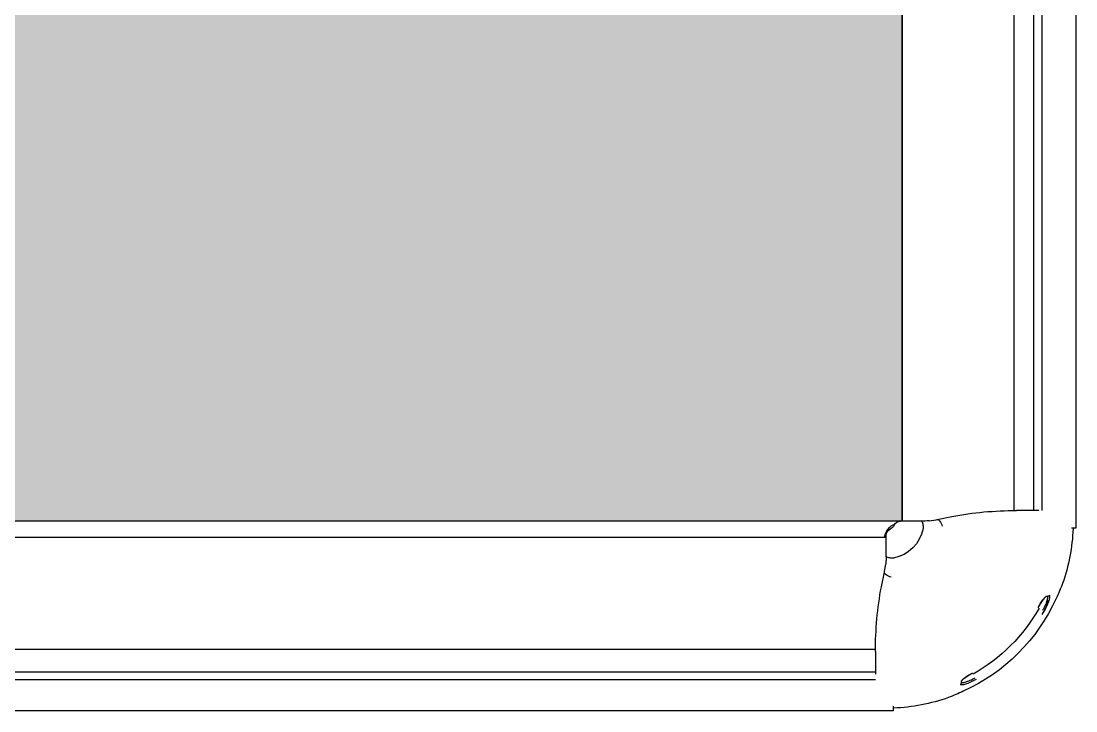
# Model space of a CAD drawing. Header units: millimetres. Extents: x 2698011 to 2856548, y 1019778 to 1210064.
# Drawn here: x 2796341.6 to 2796637.8, y 1123094.5 to 1123288.2 of the extents above; entities that cross this region are included whole.
import ezdxf

# ---------------------------------------------------------------- set-up
doc = ezdxf.new("R2010")
doc.units = ezdxf.units.MM
doc.layers.add('Bloques borde', color=9, linetype='Continuous')
doc.layers.add('Y_ CAJAS', color=9, linetype='Continuous')

# ---------------------------------------------------------------- blocks, each defined once
blk = doc.blocks.new('CO ALURA_ 1500-1600 SE ESQ')
h = blk.add_hatch(color=256)
h.dxf.hatch_style = 1
h.paths.add_polyline_path([(0.4948600011982764, 1.442679999999995), (0, 1.442679999999995), (0, 1.137460000599133), (0.4948600011982764, 1.137460000599133)])
blk.add_lwpolyline([(0.4948600011982764, 1.442679999999995), (0, 1.442679999999995), (0, 1.137460000599133), (0.4948600011982764, 1.137460000599133)], close=True)
at = {"layer": 'Bloques borde', "linetype": 'Continuous'}
for p, q in [((0.4923800005991268, 1.495959999999995), (0.0056505825328372, 1.495959999999995)), ((0.4923800005991268, 1.495959999999995), (0.0056505825328372, 1.495959999999995)), ((0.4923800005991268, 1.495959999999995), (0.0056505825328372, 1.495959999999995)), ((0.4923800005991268, 1.49466884421359), (0.4923800005991268, 1.495959999999995)), ((0.4923800005991268, 1.49466884421359), (0.4923800005991268, 1.495959999999995)), ((0.4923800005991268, 1.49466884421359), (0.4923800005991268, 1.495959999999995)), ((0.4923800005991268, 1.495178379922549), (0.4923800005991268, 1.495175603080298)), ((0.4923800005991268, 1.495178379922549), (0.4923800005991268, 1.495175603080298)), ((0.4923800005991268, 1.495178379922549), (0.4923800005991268, 1.495175603080298)), ((0.4873800005992452, 1.487218258612073), (0.0073800005991416, 1.487218258612073)), ((0.4873800005992452, 1.487218258612073), (0.0073800005991416, 1.487218258612073)), ((0.4873800005992452, 1.487218258612073), (0.0073800005991416, 1.487218258612073)), ((0.0073800005991416, 1.484960000599129), (0.4873800005992452, 1.484960000599129)), ((0.0073800005991416, 1.484960000599129), (0.4873800005992452, 1.484960000599129)), ((0.0073800005991416, 1.484960000599129), (0.4873800005992452, 1.484960000599129)), ((0.4873800005991316, 1.485276534630543), (0.4873800005991316, 1.485598632595921)), ((0.4873800005991316, 1.485276534630543), (0.4873800005991316, 1.485598632595921)), ((0.4873800005991316, 1.485276534630543), (0.4873800005991316, 1.485598632595921)), ((0.4873800134263038, 1.485243532422201), (0.4873800005992452, 1.485276534630543)), ((0.4873800134263038, 1.485243532422201), (0.4873800005992452, 1.485276534630543)), ((0.4873800134263038, 1.485243532422201), (0.4873800005992452, 1.485276534630543)), ((0.4873800005992452, 1.485227775405149), (0.4873800134262753, 1.485243532422201)), ((0.4873800005992452, 1.485227775405149), (0.4873800134262753, 1.485243532422201)), ((0.4873800005992452, 1.485227775405149), (0.4873800134262753, 1.485243532422201)), ((0.4873800005991882, 1.47925211058083), (0.4873800005991882, 1.485227775405149)), ((0.4873800005991882, 1.47925211058083), (0.4873800005991882, 1.485227775405149)), ((0.4873800005991882, 1.47925211058083), (0.4873800005991882, 1.485227775405149)), ((0.5147869389681148, 1.485652816785304), (0.5147933131908644, 1.485664039754084)), ((0.5147869389681148, 1.485652816785304), (0.5147933131908644, 1.485664039754084)), ((0.5147869389681148, 1.485652816785304), (0.5147933131908644, 1.485664039754084)), ((0.0073458422437227, 1.478660000599133), (0.4873949779772886, 1.478660000599133)), ((0.0073458422437227, 1.478660000599133), (0.4873949779772886, 1.478660000599133)), ((0.0073458422437227, 1.478660000599133), (0.4873949779772886, 1.478660000599133)), ((0.53335281738444, 1.467086938368964), (0.5333640403532343, 1.467093312591726)), ((0.53335281738444, 1.467086938368964), (0.5333640403532343, 1.467093312591726)), ((0.53335281738444, 1.467086938368964), (0.5333640403532343, 1.467093312591726)), ((0.4890391085453132, 1.461111852863439), (0.4898800005991292, 1.457031624537675)), ((0.4890391085453132, 1.461111852863439), (0.4898800005991292, 1.457031624537675)), ((0.4890391085453132, 1.461111852863439), (0.4898800005991292, 1.457031624537675)), ((0.4898800005991292, 1.457031624537675), (0.4899547633550301, 1.456689802679449)), ((0.4898800005991292, 1.457031624537675), (0.4899547633550301, 1.456689802679449)), ((0.4898800005991292, 1.457031624537675), (0.4899547633550301, 1.456689802679449)), ((0.4899547633550301, 1.456689802679449), (0.4902646867963372, 1.454732114664508)), ((0.4899547633550301, 1.456689802679449), (0.4902646867963372, 1.454732114664508)), ((0.4899547633550301, 1.456689802679449), (0.4902646867963372, 1.454732114664508)), ((0.4903799835713019, 1.452613625476573), (0.4902646867963372, 1.454732114664508)), ((0.4903799835713019, 1.452613625476573), (0.4902646867963372, 1.454732114664508)), ((0.4903799835713019, 1.452613625476573), (0.4902646867963372, 1.454732114664508)), ((0.4903800005991459, 1.452587527329029), (0.4903799991234338, 1.452595210284798)), ((0.4903800005991459, 1.452587527329029), (0.4903799991234338, 1.452595210284798)), ((0.4903800005991459, 1.452587527329029), (0.4903799991234338, 1.452595210284798)), ((0.4903800005991459, 1.452613781712273), (0.4903800005991459, 1.449935071489504)), ((0.4903800005991459, 1.452613781712273), (0.4903800005991459, 1.449935071489504)), ((0.4903800005991459, 1.452613781712273), (0.4903800005991459, 1.449935071489504)), ((0.4923799202339866, 1.453067889829739), (0.4922956196284077, 1.453059448236146)), ((0.4923799202339866, 1.453067889829739), (0.4922956196284077, 1.453059448236146)), ((0.4923799202339866, 1.453067889829739), (0.4922956196284077, 1.453059448236146)), ((0.4923800005991268, 1.45305983364892), (0.4922956208619384, 1.453059436460391)), ((0.4923800005991268, 1.45305983364892), (0.4922956208619384, 1.453059436460391)), ((0.4923800005991268, 1.45305983364892), (0.4922956208619384, 1.453059436460391)), ((0.4923800005991268, 1.45305983364892), (0.4923800005991268, 1.453067889798688)), ((0.4923800005991268, 1.45305983364892), (0.4923800005991268, 1.453067889798688)), ((0.4923800005991268, 1.45305983364892), (0.4923800005991268, 1.453067889798688)), ((0.4924712079670428, 1.453058213862872), (0.4924643870572539, 1.453058931802118)), ((0.4924712079670428, 1.453058213862872), (0.4924643870572539, 1.453058931802118)), ((0.4924712079670428, 1.453058213862872), (0.4924643870572539, 1.453058931802118)), ((0.4903800005991459, 1.449935071489504), (0.4903800005991459, 1.446711128874141)), ((0.4903800005991459, 1.449935071489504), (0.4903800005991459, 1.446711128874141)), ((0.4903800005991459, 1.449935071489504), (0.4903800005991459, 1.446711128874141)), ((0.0043489364827281, 1.447160000599124), (0.4903800005991459, 1.447160000599124)), ((0.0043489364827281, 1.447160000599124), (0.4903800005991459, 1.447160000599124)), ((0.0043489364827281, 1.447160000599124), (0.4903800005991459, 1.447160000599124)), ((0.497635072088656, 1.442679999999995), (0.4944111294732921, 1.442679999999995)), ((0.497635072088656, 1.442679999999995), (0.4944111294732921, 1.442679999999995)), ((0.497635072088656, 1.442679999999995), (0.4944111294732921, 1.442679999999995)), ((0.4948600011982764, 1.442679999999995), (0.4948600011982764, 1.254679999999992)), ((0.4948600011982764, 1.442679999999995), (0.4948600011982764, 1.254679999999992)), ((0.4948600011982764, 1.442679999999995), (0.4948600011982764, 1.254679999999992)), ((0.5003137823113946, 1.442679999999995), (0.497635072088656, 1.442679999999995)), ((0.5003137823113946, 1.442679999999995), (0.497635072088656, 1.442679999999995)), ((0.5003137823113946, 1.442679999999995), (0.497635072088656, 1.442679999999995)), ((0.5002952108839338, 1.442679998524296), (0.5002875279281512, 1.442679999999995)), ((0.5002952108839338, 1.442679998524296), (0.5002875279281512, 1.442679999999995)), ((0.5002952108839338, 1.442679998524296), (0.5002875279281512, 1.442679999999995)), ((0.5007582144620244, 1.44477120736789), (0.5007589324012544, 1.444764386458118)), ((0.5007582144620244, 1.44477120736789), (0.5007589324012544, 1.444764386458118)), ((0.5007582144620244, 1.44477120736789), (0.5007589324012544, 1.444764386458118)), ((0.5007594367831985, 1.444595590927875), (0.5007598342480435, 1.444679999999991)), ((0.5007594367831985, 1.444595590927875), (0.5007598342480435, 1.444679999999991)), ((0.5007594367831985, 1.444595590927875), (0.5007598342480435, 1.444679999999991)), ((0.5007594376434952, 1.444595621272794), (0.5007678904288753, 1.44467991963485)), ((0.5007594376434952, 1.444595621272794), (0.5007678904288753, 1.44467991963485)), ((0.5007594376434952, 1.444595621272794), (0.5007678904288753, 1.44467991963485)), ((0.5007598342480435, 1.444679999999991), (0.5007678903978388, 1.444679999999991)), ((0.5007598342480435, 1.444679999999991), (0.5007678903978388, 1.444679999999991)), ((0.5007598342480435, 1.444679999999991), (0.5007678903978388, 1.444679999999991)), ((0.5436600005991467, 1.444679999999991), (0.5423954432093298, 1.444679999999991)), ((0.5436600005991467, 1.444679999999991), (0.5423954432093298, 1.444679999999991)), ((0.5436600005991467, 1.444679999999991), (0.5423954432093298, 1.444679999999991)), ((0.5428755956842224, 1.444679999999991), (0.5428783733565865, 1.444679999999991)), ((0.5428755956842224, 1.444679999999991), (0.5428783733565865, 1.444679999999991)), ((0.5428755956842224, 1.444679999999991), (0.5428783733565865, 1.444679999999991)), ((0.5436600005991467, 1.140409960619634), (0.5436600005991467, 1.444679999999991)), ((0.5436600005991467, 1.140409960619634), (0.5436600005991467, 1.444679999999991)), ((0.5436600005991467, 1.140409960619634), (0.5436600005991467, 1.444679999999991)), ((0.5024321152636447, 1.442564686197186), (0.5043898032949983, 1.44225476275244)), ((0.5024321152636447, 1.442564686197186), (0.5043898032949983, 1.44225476275244)), ((0.5024321152636447, 1.442564686197186), (0.5043898032949983, 1.44225476275244)), ((0.5043898032949983, 1.44225476275244), (0.5047316251368275, 1.442179999999993)), ((0.5043898032949983, 1.44225476275244), (0.5047316251368275, 1.442179999999993)), ((0.5043898032949983, 1.44225476275244), (0.5047316251368275, 1.442179999999993)), ((0.5047316251368275, 1.442179999999993), (0.5088118534625892, 1.441339107946175)), ((0.5047316251368275, 1.442179999999993), (0.5088118534625892, 1.441339107946175)), ((0.5047316251368275, 1.442179999999993), (0.5088118534625892, 1.441339107946175)), ((0.5263600011982703, 1.439694528661348), (0.5263600011982703, 1.28666783054278)), ((0.5263600011982703, 1.439694528661348), (0.5263600011982703, 1.28666783054278)), ((0.5263600011982703, 1.439694528661348), (0.5263600011982703, 1.28666783054278)), ((0.5329277760042999, 1.439679999999995), (0.5269521111801228, 1.439679999999995)), ((0.5329277760042999, 1.439679999999995), (0.5269521111801228, 1.439679999999995)), ((0.5329277760042999, 1.439679999999995), (0.5269521111801228, 1.439679999999995)), ((0.531860001198254, 1.439679999999995), (0.5318600011982824, 1.141679999999992)), ((0.531860001198254, 1.439679999999995), (0.5318600011982824, 1.141679999999992)), ((0.531860001198254, 1.439679999999995), (0.5318600011982824, 1.141679999999992)), ((0.5329435330213528, 1.439680012827011), (0.5329277760042999, 1.439679999999995)), ((0.5329435330213528, 1.439680012827011), (0.5329277760042999, 1.439679999999995)), ((0.5329435330213528, 1.439680012827011), (0.5329277760042999, 1.439679999999995)), ((0.5329765352296647, 1.439679999999995), (0.5329435330213528, 1.439680012827011)), ((0.5329765352296647, 1.439679999999995), (0.5329435330213528, 1.439680012827011)), ((0.5329765352296647, 1.439679999999995), (0.5329435330213528, 1.439680012827011)), ((0.5332986331341945, 1.439679999999995), (0.5329765351692686, 1.439679999999995)), ((0.5332986331341945, 1.439679999999995), (0.5329765351692686, 1.439679999999995)), ((0.5332986331341945, 1.439679999999995), (0.5329765351692686, 1.439679999999995)), ((0.5341182592112264, 1.141679999999992), (0.5341182592112264, 1.439679999999995)), ((0.5341182592112264, 1.141679999999992), (0.5341182592112264, 1.439679999999995)), ((0.5341182592112264, 1.141679999999992), (0.5341182592112264, 1.439679999999995))]:
    blk.add_line(p, q, dxfattribs=at)
for centre, radius, start, end in [((0.4923800005991268, 1.49317688226877), 0.0020000243646621, 87.42569584345942, 89.99679737990068), ((0.4923800005991268, 1.49317688226877), 0.0020000243646621, 87.42569584345942, 89.99679737990068), ((0.4923800005991268, 1.49317688226877), 0.0020000243646621, 87.42569584345942, 89.99679737990068), ((0.4903800005991459, 1.442679999999995), 0.0525379695239414, 70.54417225999691, 87.71896461921204), ((0.4903800005991459, 1.442679999999995), 0.0525379695239414, 70.54417225999691, 87.71896461921204), ((0.4903800005991459, 1.442679999999995), 0.0525379695239414, 70.54417225999691, 87.71896461921204), ((0.4741560819301469, 1.406915885281518), 0.0917260377266919, 65.59797282964895, 68.43279583289541), ((0.4741560819301469, 1.406915885281518), 0.0917260377266919, 65.59797282964895, 68.43279583289541), ((0.4741560819301469, 1.406915885281518), 0.0917260377266919, 65.59797282964895, 68.43279583289541), ((0.4903800005991459, 1.442679999999995), 0.0524540701502843, 24.40295131207695, 65.59704868900161), ((0.4903800005991459, 1.442679999999995), 0.0524540701502843, 24.40295131207695, 65.59704868900161), ((0.4903800005991459, 1.442679999999995), 0.0524540701502843, 24.40295131207695, 65.59704868900161), ((0.4903800005991459, 1.442679999999995), 0.0494202551896545, 29.59494035291985, 60.40505964596984), ((0.4903800005991459, 1.442679999999995), 0.0494202551896545, 29.59494035291985, 60.40505964596984), ((0.4903800005991459, 1.442679999999995), 0.0494202551896545, 29.59494035291985, 60.40505964596984), ((0.5873800005920204, 1.47925211057999), 0.0999999999928144, 179.9999999991858, 190.4514666215929), ((0.5873800005920204, 1.47925211057999), 0.0999999999928144, 179.9999999991858, 190.4514666215929), ((0.5873800005920204, 1.47925211057999), 0.0999999999928144, 179.9999999991858, 190.4514666215929), ((0.5250893855982213, 1.462355655565628), 0.0110978004732584, 13.72774517467129, 36.01238447564139), ((0.5250893855982213, 1.462355655565628), 0.0110978004732584, 13.72774517467129, 36.01238447564139), ((0.5250893855982213, 1.462355655565628), 0.0110978004732584, 13.72774517467129, 36.01238447564139), ((0.4546158858806848, 1.426456081331038), 0.0917260377266564, 21.5672041678609, 24.40202717142888), ((0.4546158858806848, 1.426456081331038), 0.0917260377266564, 21.5672041678609, 24.40202717142888), ((0.4546158858806848, 1.426456081331038), 0.0917260377266564, 21.5672041678609, 24.40202717142888), ((0.4903800005991459, 1.442679999999995), 0.0525379695239414, 2.273656863298885, 19.45817656867749), ((0.4903800005991459, 1.442679999999995), 0.0525379695239414, 2.273656863298885, 19.45817656867749), ((0.4903800005991459, 1.442679999999995), 0.0525379695239414, 2.273656863298885, 19.45817656867749), ((0.4918189116963845, 1.449625013579234), 0.003411255138744, 91.66656972939936, 112.1826344606667), ((0.4918189116963845, 1.449625013579234), 0.003411255138744, 91.66656972939936, 112.1826344606667), ((0.4918189116963845, 1.449625013579234), 0.003411255138744, 91.66656972939936, 112.1826344606667), ((0.4923765272214953, 1.44425862906344), 0.0088007413121328, 89.42799348162266, 94.2801319080171), ((0.4923765272214953, 1.44425862906344), 0.0088007413121328, 89.42799348162266, 94.2801319080171), ((0.4923765272214953, 1.44425862906344), 0.0088007413121328, 89.42799348162266, 94.2801319080171), ((0.4903800005991459, 1.442679999999995), 0.0105868064702816, 11.39253227019183, 78.60746773076659), ((0.4903800005991459, 1.442679999999995), 0.0105868064702816, 11.39253227019183, 78.60746773076659), ((0.4903800005991459, 1.442679999999995), 0.0105868064702816, 11.39253227019183, 78.60746773076659), ((0.4949000000000014, 1.447960000599124), 0.005, 189.2068962209414, 246.2911622382971), ((0.4949000000000014, 1.447960000599124), 0.005, 189.2068962209414, 246.2911622382971), ((0.4949000000000014, 1.447960000599124), 0.005, 189.2068962209414, 246.2911622382971), ((0.4923800005991268, 1.446711128874141), 0.002, 180, 243.6122000390362), ((0.4923800005991268, 1.446711128874141), 0.002, 180, 243.6122000390362), ((0.4923800005991268, 1.446711128874141), 0.002, 180, 243.6122000390362), ((0.4903800005991459, 1.442679999999995), 0.0025, 26.38779996096375, 63.61220003903624), ((0.4903800005991459, 1.442679999999995), 0.0025, 26.38779996096375, 63.61220003903624), ((0.4903800005991459, 1.442679999999995), 0.0025, 26.38779996096375, 63.61220003903624), ((0.4944111294732921, 1.444679999999991), 0.002, 206.3877999609637, 270), ((0.4944111294732921, 1.444679999999991), 0.002, 206.3877999609637, 270), ((0.4944111294732921, 1.444679999999991), 0.002, 206.3877999609637, 270), ((0.5002880284479829, 1.422689196664918), 0.0199908026957493, 83.84297466846083, 89.92663444001461), ((0.5002880284479829, 1.422689196664918), 0.0199908026957493, 83.84297466846083, 89.92663444001461), ((0.5002880284479829, 1.422689196664918), 0.0199908026957493, 83.84297466846083, 89.92663444001461), ((0.4973250141844689, 1.444118911096239), 0.0034112551326221, 337.8173655003179, 358.3334302820184), ((0.4973250141844689, 1.444118911096239), 0.0034112551326221, 337.8173655003179, 358.3334302820184), ((0.4973250141844689, 1.444118911096239), 0.0034112551326221, 337.8173655003179, 358.3334302820184), ((0.4919586296628041, 1.444676526622359), 0.0088007413119145, 355.7198680911707, 0.5720065191826617), ((0.4919586296628041, 1.444676526622359), 0.0088007413119145, 355.7198680911707, 0.5720065191826617), ((0.4919586296628041, 1.444676526622359), 0.0088007413119145, 355.7198680911707, 0.5720065191826617), ((0.5408768828527855, 1.444679999999991), 0.0020000243797893, 359.9967973717585, 2.151227197822917), ((0.5408768828527855, 1.444679999999991), 0.0020000243797893, 359.9967973717585, 2.151227197822917), ((0.5408768828527855, 1.444679999999991), 0.0020000243797893, 359.9967973717585, 2.151227197822917), ((0.5269521111801228, 1.539680000000004), 0.1000000000000063, 259.5485333790612, 270), ((0.5269521111801228, 1.539680000000004), 0.1000000000000063, 259.5485333790612, 270), ((0.5269521111801228, 1.539680000000004), 0.1000000000000063, 259.5485333790612, 270)]:
    blk.add_arc(centre, radius, start, end, dxfattribs=at)
for centre, major_axis, ratio, start_param, end_param in [((0.5109968266220904, 1.488075977675548), (-0.0004497091650084999, 0.0002185444277789), 0.9818659284902576, 3.157427001936528, 4.737988559308875), ((0.5109968266220904, 1.488075977675548), (-0.0004497091650084999, 0.0002185444277789), 0.9818659284902576, 3.157427001936528, 4.737988559308875), ((0.5109968266220904, 1.488075977675548), (-0.0004497091650084999, 0.0002185444277789), 0.9818659284902576, 3.157427001936528, 4.737988559308875), ((0.5357759782746996, 1.463296826022953), (-0.0002185444278302, 0.0004497091649849), 0.981865928489442, 4.686789401352903, 6.267350958726947), ((0.5357759782746996, 1.463296826022953), (-0.0002185444278302, 0.0004497091649849), 0.981865928489442, 4.686789401352903, 6.267350958726947), ((0.5357759782746996, 1.463296826022953), (-0.0002185444278302, 0.0004497091649849), 0.981865928489442, 4.686789401352903, 6.267350958726947)]:
    blk.add_ellipse(centre, major_axis=major_axis, ratio=ratio, start_param=start_param, end_param=end_param, dxfattribs=at)
for points, knots in [([(0.5156288665702959, 1.48713422778212), (0.5153669632307754, 1.487282982189666), (0.5151059170570707, 1.487423133742963), (0.5145855626556683, 1.48768701593849), (0.5143234520581929, 1.487811954814757), (0.5138167068149642, 1.488037835202005), (0.5135728298119207, 1.488138657531008), (0.5131043015598209, 1.48831681268534), (0.5128786597053079, 1.488394258503348), (0.5124669437502121, 1.488519129047374), (0.5122782338780496, 1.488567649961081), (0.511936447391321, 1.488636860675739), (0.511786494212146, 1.488656752489163), (0.5115350942750752, 1.488667557963424), (0.5114317744294397, 1.488658584178734), (0.5112763003455429, 1.488611715904267), (0.5112248041822625, 1.488574340591511), (0.5111998265301736, 1.488522981133314)], [0, 0, 0, 0, 0.125, 0.125, 0.25, 0.25, 0.375, 0.375, 0.5, 0.5, 0.625, 0.625, 0.75, 0.75, 0.875, 0.875, 1, 1, 1, 1]), ([(0.5156288665702959, 1.48713422778212), (0.5153669632307754, 1.487282982189666), (0.5151059170570707, 1.487423133742963), (0.5145855626556683, 1.48768701593849), (0.5143234520581929, 1.487811954814757), (0.5138167068149642, 1.488037835202005), (0.5135728298119207, 1.488138657531008), (0.5131043015598209, 1.48831681268534), (0.5128786597053079, 1.488394258503348), (0.5124669437502121, 1.488519129047374), (0.5122782338780496, 1.488567649961081), (0.511936447391321, 1.488636860675739), (0.511786494212146, 1.488656752489163), (0.5115350942750752, 1.488667557963424), (0.5114317744294397, 1.488658584178734), (0.5112763003455429, 1.488611715904267), (0.5112248041822625, 1.488574340591511), (0.5111998265301736, 1.488522981133314)], [0, 0, 0, 0, 0.125, 0.125, 0.25, 0.25, 0.375, 0.375, 0.5, 0.5, 0.625, 0.625, 0.75, 0.75, 0.875, 0.875, 1, 1, 1, 1]), ([(0.5156288665702959, 1.48713422778212), (0.5153669632307754, 1.487282982189666), (0.5151059170570707, 1.487423133742963), (0.5145855626556683, 1.48768701593849), (0.5143234520581929, 1.487811954814757), (0.5138167068149642, 1.488037835202005), (0.5135728298119207, 1.488138657531008), (0.5131043015598209, 1.48831681268534), (0.5128786597053079, 1.488394258503348), (0.5124669437502121, 1.488519129047374), (0.5122782338780496, 1.488567649961081), (0.511936447391321, 1.488636860675739), (0.511786494212146, 1.488656752489163), (0.5115350942750752, 1.488667557963424), (0.5114317744294397, 1.488658584178734), (0.5112763003455429, 1.488611715904267), (0.5112248041822625, 1.488574340591511), (0.5111998265301736, 1.488522981133314)], [0, 0, 0, 0, 0.125, 0.125, 0.25, 0.25, 0.375, 0.375, 0.5, 0.5, 0.625, 0.625, 0.75, 0.75, 0.875, 0.875, 1, 1, 1, 1]), ([(0.5146011239944528, 1.485325656012505), (0.5143755785657051, 1.48545660293338), (0.5141552851280835, 1.485588179704834), (0.5137249070213274, 1.485852703286468), (0.5135126973484887, 1.485987056770838), (0.5131108015962127, 1.48625021478085), (0.5129219260163609, 1.486378380465311), (0.5125683954636884, 1.48662857733035), (0.5124028681859443, 1.486751415055465), (0.5121106621228364, 1.486981405522286), (0.5119821162114137, 1.487089793893458), (0.5117611147024093, 1.487293864072185), (0.51167014430618, 1.487388408213688), (0.5114635889241868, 1.487641936571691), (0.5114104051330061, 1.487776054647225), (0.5114498770247736, 1.487864452074019)], [0, 0, 0, 0, 0.1250000000000008, 0.1250000000000008, 0.2500000000000017, 0.2500000000000017, 0.3750000000000025, 0.3750000000000025, 0.5000000000000036, 0.5000000000000036, 0.6250000000000046, 0.6250000000000046, 0.7500000000000053, 0.7500000000000053, 1, 1, 1, 1]), ([(0.5146011239944528, 1.485325656012505), (0.5143755785657051, 1.48545660293338), (0.5141552851280835, 1.485588179704834), (0.5137249070213274, 1.485852703286468), (0.5135126973484887, 1.485987056770838), (0.5131108015962127, 1.48625021478085), (0.5129219260163609, 1.486378380465311), (0.5125683954636884, 1.48662857733035), (0.5124028681859443, 1.486751415055465), (0.5121106621228364, 1.486981405522286), (0.5119821162114137, 1.487089793893458), (0.5117611147024093, 1.487293864072185), (0.51167014430618, 1.487388408213688), (0.5114635889241868, 1.487641936571691), (0.5114104051330061, 1.487776054647225), (0.5114498770247736, 1.487864452074019)], [0, 0, 0, 0, 0.1250000000000008, 0.1250000000000008, 0.2500000000000017, 0.2500000000000017, 0.3750000000000025, 0.3750000000000025, 0.5000000000000036, 0.5000000000000036, 0.6250000000000046, 0.6250000000000046, 0.7500000000000053, 0.7500000000000053, 1, 1, 1, 1]), ([(0.5146011239944528, 1.485325656012505), (0.5143755785657051, 1.48545660293338), (0.5141552851280835, 1.485588179704834), (0.5137249070213274, 1.485852703286468), (0.5135126973484887, 1.485987056770838), (0.5131108015962127, 1.48625021478085), (0.5129219260163609, 1.486378380465311), (0.5125683954636884, 1.48662857733035), (0.5124028681859443, 1.486751415055465), (0.5121106621228364, 1.486981405522286), (0.5119821162114137, 1.487089793893458), (0.5117611147024093, 1.487293864072185), (0.51167014430618, 1.487388408213688), (0.5114635889241868, 1.487641936571691), (0.5114104051330061, 1.487776054647225), (0.5114498770247736, 1.487864452074019)], [0, 0, 0, 0, 0.1250000000000008, 0.1250000000000008, 0.2500000000000017, 0.2500000000000017, 0.3750000000000025, 0.3750000000000025, 0.5000000000000036, 0.5000000000000036, 0.6250000000000046, 0.6250000000000046, 0.7500000000000053, 0.7500000000000053, 1, 1, 1, 1]), ([(0.5114498770247736, 1.487864452074019), (0.511472381068444, 1.487910800587014), (0.5115179311019915, 1.487944562232569), (0.5116532080147067, 1.487987766616328), (0.5117443031346909, 1.487997101101028), (0.5119664962912509, 1.487989586864926), (0.5120967062754574, 1.487973099481905), (0.5123948064307058, 1.487914182934928), (0.5125639892034144, 1.487871188302548), (0.5129257808367244, 1.487761681246283), (0.5131198388658618, 1.487694989502583), (0.5135346234642669, 1.48753631742741), (0.5137515172681333, 1.487445689310334), (0.514194369112289, 1.487245729401649), (0.51442347639545, 1.487134954818728), (0.5148856373739079, 1.486896392579069), (0.5151161794270536, 1.486770021320053), (0.5153461341066361, 1.486636436976211)], [0, 0, 0, 0, 0.125, 0.125, 0.25, 0.25, 0.375, 0.375, 0.5, 0.5, 0.625, 0.625, 0.75, 0.75, 0.875, 0.875, 1, 1, 1, 1]), ([(0.5114498770247736, 1.487864452074019), (0.511472381068444, 1.487910800587014), (0.5115179311019915, 1.487944562232569), (0.5116532080147067, 1.487987766616328), (0.5117443031346909, 1.487997101101028), (0.5119664962912509, 1.487989586864926), (0.5120967062754574, 1.487973099481905), (0.5123948064307058, 1.487914182934928), (0.5125639892034144, 1.487871188302548), (0.5129257808367244, 1.487761681246283), (0.5131198388658618, 1.487694989502583), (0.5135346234642669, 1.48753631742741), (0.5137515172681333, 1.487445689310334), (0.514194369112289, 1.487245729401649), (0.51442347639545, 1.487134954818728), (0.5148856373739079, 1.486896392579069), (0.5151161794270536, 1.486770021320053), (0.5153461341066361, 1.486636436976211)], [0, 0, 0, 0, 0.125, 0.125, 0.25, 0.25, 0.375, 0.375, 0.5, 0.5, 0.625, 0.625, 0.75, 0.75, 0.875, 0.875, 1, 1, 1, 1]), ([(0.5114498770247736, 1.487864452074019), (0.511472381068444, 1.487910800587014), (0.5115179311019915, 1.487944562232569), (0.5116532080147067, 1.487987766616328), (0.5117443031346909, 1.487997101101028), (0.5119664962912509, 1.487989586864926), (0.5120967062754574, 1.487973099481905), (0.5123948064307058, 1.487914182934928), (0.5125639892034144, 1.487871188302548), (0.5129257808367244, 1.487761681246283), (0.5131198388658618, 1.487694989502583), (0.5135346234642669, 1.48753631742741), (0.5137515172681333, 1.487445689310334), (0.514194369112289, 1.487245729401649), (0.51442347639545, 1.487134954818728), (0.5148856373739079, 1.486896392579069), (0.5151161794270536, 1.486770021320053), (0.5153461341066361, 1.486636436976211)], [0, 0, 0, 0, 0.125, 0.125, 0.25, 0.25, 0.375, 0.375, 0.5, 0.5, 0.625, 0.625, 0.75, 0.75, 0.875, 0.875, 1, 1, 1, 1]), ([(0.5114835184045603, 1.487631368373328), (0.5115098941010956, 1.487579946674856), (0.5115472019103322, 1.487523408968938), (0.511663231078785, 1.487375826141658), (0.5117519433561882, 1.487281073695313), (0.5119696046343734, 1.487075524775334), (0.5121000220857468, 1.48696370137277), (0.5123911458451289, 1.486732355352145), (0.5125525811461387, 1.486611987050706), (0.512907498393588, 1.486361259018011), (0.5130997436615135, 1.486231910473833), (0.5137003749436815, 1.485844502834835), (0.5141452571145066, 1.485578872849686), (0.5146011239944528, 1.485325656012505)], [0.1625152819022997, 0.1625152819022997, 0.1625152819022997, 0.1625152819022997, 0.2499999999999989, 0.2499999999999989, 0.3749999999999984, 0.3749999999999984, 0.4999999999999979, 0.4999999999999979, 0.6249999999999974, 0.6249999999999974, 0.7499999999999969, 0.7499999999999969, 1, 1, 1, 1]), ([(0.5114835184045603, 1.487631368373328), (0.5115098941010956, 1.487579946674856), (0.5115472019103322, 1.487523408968938), (0.511663231078785, 1.487375826141658), (0.5117519433561882, 1.487281073695313), (0.5119696046343734, 1.487075524775334), (0.5121000220857468, 1.48696370137277), (0.5123911458451289, 1.486732355352145), (0.5125525811461387, 1.486611987050706), (0.512907498393588, 1.486361259018011), (0.5130997436615135, 1.486231910473833), (0.5137003749436815, 1.485844502834835), (0.5141452571145066, 1.485578872849686), (0.5146011239944528, 1.485325656012505)], [0.1625152819022997, 0.1625152819022997, 0.1625152819022997, 0.1625152819022997, 0.2499999999999989, 0.2499999999999989, 0.3749999999999984, 0.3749999999999984, 0.4999999999999979, 0.4999999999999979, 0.6249999999999974, 0.6249999999999974, 0.7499999999999969, 0.7499999999999969, 1, 1, 1, 1]), ([(0.5114835184045603, 1.487631368373328), (0.5115098941010956, 1.487579946674856), (0.5115472019103322, 1.487523408968938), (0.511663231078785, 1.487375826141658), (0.5117519433561882, 1.487281073695313), (0.5119696046343734, 1.487075524775334), (0.5121000220857468, 1.48696370137277), (0.5123911458451289, 1.486732355352145), (0.5125525811461387, 1.486611987050706), (0.512907498393588, 1.486361259018011), (0.5130997436615135, 1.486231910473833), (0.5137003749436815, 1.485844502834835), (0.5141452571145066, 1.485578872849686), (0.5146011239944528, 1.485325656012505)], [0.1625152819022997, 0.1625152819022997, 0.1625152819022997, 0.1625152819022997, 0.2499999999999989, 0.2499999999999989, 0.3749999999999984, 0.3749999999999984, 0.4999999999999979, 0.4999999999999979, 0.6249999999999974, 0.6249999999999974, 0.7499999999999969, 0.7499999999999969, 1, 1, 1, 1]), ([(0.5353313689724644, 1.463783517805395), (0.535279947274006, 1.463809893501957), (0.5352234095680899, 1.463847201311196), (0.5350758267408084, 1.463963230479649), (0.5349810742944499, 1.464051942757065), (0.5347755253744709, 1.464269604035235), (0.5346637019719083, 1.464400021486594), (0.5344323559512816, 1.464691145245993), (0.5343119876498577, 1.464852580547001), (0.5340612596171468, 1.465207497794438), (0.5339319110729548, 1.465399743062361), (0.5335445034339727, 1.466000374344529), (0.5332788734488361, 1.466445256515356), (0.5330256566116418, 1.466901123395316)], [0.1625152819023029, 0.1625152819023029, 0.1625152819023029, 0.1625152819023029, 0.2500000000000011, 0.2500000000000011, 0.3750000000000015, 0.3750000000000015, 0.5000000000000023, 0.5000000000000023, 0.6250000000000027, 0.6250000000000027, 0.7500000000000031, 0.7500000000000031, 1, 1, 1, 1]), ([(0.5330256566116418, 1.466901123395316), (0.5331566035325181, 1.466675577966555), (0.5332881803039698, 1.466455284528946), (0.5335527038856185, 1.466024906422205), (0.5336870573699743, 1.46581269674935), (0.5339502153799744, 1.465410800997076), (0.5340783810644325, 1.465221925417209), (0.5343285779295002, 1.464868394864551), (0.5344514156546154, 1.464702867586793), (0.5346814061214218, 1.464410661523686), (0.5347897944926105, 1.464282115612275), (0.5349938646713213, 1.464061114103259), (0.5350884088128396, 1.463970143707043), (0.5353419371708128, 1.463763588325051), (0.5354760552463631, 1.463710404533884), (0.5355644526731567, 1.463749876425621)], [0, 0, 0, 0, 0.1250000000000007, 0.1250000000000007, 0.2500000000000014, 0.2500000000000014, 0.3750000000000022, 0.3750000000000022, 0.5000000000000029, 0.5000000000000029, 0.6250000000000036, 0.6250000000000036, 0.7500000000000046, 0.7500000000000046, 1, 1, 1, 1]), ([(0.5353313689724644, 1.463783517805395), (0.535279947274006, 1.463809893501957), (0.5352234095680899, 1.463847201311196), (0.5350758267408084, 1.463963230479649), (0.5349810742944499, 1.464051942757065), (0.5347755253744709, 1.464269604035235), (0.5346637019719083, 1.464400021486594), (0.5344323559512816, 1.464691145245993), (0.5343119876498577, 1.464852580547001), (0.5340612596171468, 1.465207497794438), (0.5339319110729548, 1.465399743062361), (0.5335445034339727, 1.466000374344529), (0.5332788734488361, 1.466445256515356), (0.5330256566116418, 1.466901123395316)], [0.1625152819023029, 0.1625152819023029, 0.1625152819023029, 0.1625152819023029, 0.2500000000000011, 0.2500000000000011, 0.3750000000000015, 0.3750000000000015, 0.5000000000000023, 0.5000000000000023, 0.6250000000000027, 0.6250000000000027, 0.7500000000000031, 0.7500000000000031, 1, 1, 1, 1]), ([(0.5330256566116418, 1.466901123395316), (0.5331566035325181, 1.466675577966555), (0.5332881803039698, 1.466455284528946), (0.5335527038856185, 1.466024906422205), (0.5336870573699743, 1.46581269674935), (0.5339502153799744, 1.465410800997076), (0.5340783810644325, 1.465221925417209), (0.5343285779295002, 1.464868394864551), (0.5344514156546154, 1.464702867586793), (0.5346814061214218, 1.464410661523686), (0.5347897944926105, 1.464282115612275), (0.5349938646713213, 1.464061114103259), (0.5350884088128396, 1.463970143707043), (0.5353419371708128, 1.463763588325051), (0.5354760552463631, 1.463710404533884), (0.5355644526731567, 1.463749876425621)], [0, 0, 0, 0, 0.1250000000000007, 0.1250000000000007, 0.2500000000000014, 0.2500000000000014, 0.3750000000000022, 0.3750000000000022, 0.5000000000000029, 0.5000000000000029, 0.6250000000000036, 0.6250000000000036, 0.7500000000000046, 0.7500000000000046, 1, 1, 1, 1]), ([(0.5353313689724644, 1.463783517805395), (0.535279947274006, 1.463809893501957), (0.5352234095680899, 1.463847201311196), (0.5350758267408084, 1.463963230479649), (0.5349810742944499, 1.464051942757065), (0.5347755253744709, 1.464269604035235), (0.5346637019719083, 1.464400021486594), (0.5344323559512816, 1.464691145245993), (0.5343119876498577, 1.464852580547001), (0.5340612596171468, 1.465207497794438), (0.5339319110729548, 1.465399743062361), (0.5335445034339727, 1.466000374344529), (0.5332788734488361, 1.466445256515356), (0.5330256566116418, 1.466901123395316)], [0.1625152819023029, 0.1625152819023029, 0.1625152819023029, 0.1625152819023029, 0.2500000000000011, 0.2500000000000011, 0.3750000000000015, 0.3750000000000015, 0.5000000000000023, 0.5000000000000023, 0.6250000000000027, 0.6250000000000027, 0.7500000000000031, 0.7500000000000031, 1, 1, 1, 1]), ([(0.5330256566116418, 1.466901123395316), (0.5331566035325181, 1.466675577966555), (0.5332881803039698, 1.466455284528946), (0.5335527038856185, 1.466024906422205), (0.5336870573699743, 1.46581269674935), (0.5339502153799744, 1.465410800997076), (0.5340783810644325, 1.465221925417209), (0.5343285779295002, 1.464868394864551), (0.5344514156546154, 1.464702867586793), (0.5346814061214218, 1.464410661523686), (0.5347897944926105, 1.464282115612275), (0.5349938646713213, 1.464061114103259), (0.5350884088128396, 1.463970143707043), (0.5353419371708128, 1.463763588325051), (0.5354760552463631, 1.463710404533884), (0.5355644526731567, 1.463749876425621)], [0, 0, 0, 0, 0.1250000000000007, 0.1250000000000007, 0.2500000000000014, 0.2500000000000014, 0.3750000000000022, 0.3750000000000022, 0.5000000000000029, 0.5000000000000029, 0.6250000000000036, 0.6250000000000036, 0.7500000000000046, 0.7500000000000046, 1, 1, 1, 1]), ([(0.5355644526731567, 1.463749876425621), (0.5356108011861525, 1.463772380469308), (0.5356445628317204, 1.463817930502854), (0.5356877672154498, 1.463953207415571), (0.5356971017001797, 1.46404430253554), (0.5356895874640771, 1.464266495692129), (0.5356731000810555, 1.464396705676305), (0.5356141835340793, 1.464694805831584), (0.5355711889016846, 1.464863988604264), (0.535461681845419, 1.465225780237573), (0.5353949901017359, 1.465419838266725), (0.5352363180265627, 1.465834622865116), (0.5351456899094842, 1.466051516668995), (0.5349457300007999, 1.466494368513153), (0.5348349554178641, 1.466723475796313), (0.5345963931782194, 1.467185636774772), (0.5344700219191907, 1.467416178827901), (0.5343364375753481, 1.467646133507499)], [0, 0, 0, 0, 0.125, 0.125, 0.25, 0.25, 0.375, 0.375, 0.5, 0.5, 0.625, 0.625, 0.75, 0.75, 0.875, 0.875, 1, 1, 1, 1]), ([(0.5355644526731567, 1.463749876425621), (0.5356108011861525, 1.463772380469308), (0.5356445628317204, 1.463817930502854), (0.5356877672154498, 1.463953207415571), (0.5356971017001797, 1.46404430253554), (0.5356895874640771, 1.464266495692129), (0.5356731000810555, 1.464396705676305), (0.5356141835340793, 1.464694805831584), (0.5355711889016846, 1.464863988604264), (0.535461681845419, 1.465225780237573), (0.5353949901017359, 1.465419838266725), (0.5352363180265627, 1.465834622865116), (0.5351456899094842, 1.466051516668995), (0.5349457300007999, 1.466494368513153), (0.5348349554178641, 1.466723475796313), (0.5345963931782194, 1.467185636774772), (0.5344700219191907, 1.467416178827901), (0.5343364375753481, 1.467646133507499)], [0, 0, 0, 0, 0.125, 0.125, 0.25, 0.25, 0.375, 0.375, 0.5, 0.5, 0.625, 0.625, 0.75, 0.75, 0.875, 0.875, 1, 1, 1, 1]), ([(0.5355644526731567, 1.463749876425621), (0.5356108011861525, 1.463772380469308), (0.5356445628317204, 1.463817930502854), (0.5356877672154498, 1.463953207415571), (0.5356971017001797, 1.46404430253554), (0.5356895874640771, 1.464266495692129), (0.5356731000810555, 1.464396705676305), (0.5356141835340793, 1.464694805831584), (0.5355711889016846, 1.464863988604264), (0.535461681845419, 1.465225780237573), (0.5353949901017359, 1.465419838266725), (0.5352363180265627, 1.465834622865116), (0.5351456899094842, 1.466051516668995), (0.5349457300007999, 1.466494368513153), (0.5348349554178641, 1.466723475796313), (0.5345963931782194, 1.467185636774772), (0.5344700219191907, 1.467416178827901), (0.5343364375753481, 1.467646133507499)], [0, 0, 0, 0, 0.125, 0.125, 0.25, 0.25, 0.375, 0.375, 0.5, 0.5, 0.625, 0.625, 0.75, 0.75, 0.875, 0.875, 1, 1, 1, 1]), ([(0.5348342283812713, 1.467928865971146), (0.5349829827888187, 1.467666962631624), (0.5351231343421148, 1.467405916457934), (0.5353870165376124, 1.466885562056518), (0.5355119554139094, 1.466623451459057), (0.5357378358011431, 1.466116706215828), (0.5358386581301318, 1.465872829212784), (0.5360168132844763, 1.465404300960669), (0.536094259102498, 1.46517865910617), (0.5362191296465256, 1.464766943151061), (0.536267650560234, 1.464578233278913), (0.53633686127489, 1.464236446792168), (0.5363567530882847, 1.46408649361301), (0.5363675585625458, 1.463835093675909), (0.5363585847778723, 1.463731773830318), (0.5363117165034055, 1.46357629974639), (0.5362743411906479, 1.463524803583126), (0.5362229817324649, 1.463499825931021)], [0, 0, 0, 0, 0.125, 0.125, 0.25, 0.25, 0.375, 0.375, 0.5, 0.5, 0.625, 0.625, 0.75, 0.75, 0.875, 0.875, 1, 1, 1, 1]), ([(0.5348342283812713, 1.467928865971146), (0.5349829827888187, 1.467666962631624), (0.5351231343421148, 1.467405916457934), (0.5353870165376124, 1.466885562056518), (0.5355119554139094, 1.466623451459057), (0.5357378358011431, 1.466116706215828), (0.5358386581301318, 1.465872829212784), (0.5360168132844763, 1.465404300960669), (0.536094259102498, 1.46517865910617), (0.5362191296465256, 1.464766943151061), (0.536267650560234, 1.464578233278913), (0.53633686127489, 1.464236446792168), (0.5363567530882847, 1.46408649361301), (0.5363675585625458, 1.463835093675909), (0.5363585847778723, 1.463731773830318), (0.5363117165034055, 1.46357629974639), (0.5362743411906479, 1.463524803583126), (0.5362229817324649, 1.463499825931021)], [0, 0, 0, 0, 0.125, 0.125, 0.25, 0.25, 0.375, 0.375, 0.5, 0.5, 0.625, 0.625, 0.75, 0.75, 0.875, 0.875, 1, 1, 1, 1]), ([(0.5348342283812713, 1.467928865971146), (0.5349829827888187, 1.467666962631624), (0.5351231343421148, 1.467405916457934), (0.5353870165376124, 1.466885562056518), (0.5355119554139094, 1.466623451459057), (0.5357378358011431, 1.466116706215828), (0.5358386581301318, 1.465872829212784), (0.5360168132844763, 1.465404300960669), (0.536094259102498, 1.46517865910617), (0.5362191296465256, 1.464766943151061), (0.536267650560234, 1.464578233278913), (0.53633686127489, 1.464236446792168), (0.5363567530882847, 1.46408649361301), (0.5363675585625458, 1.463835093675909), (0.5363585847778723, 1.463731773830318), (0.5363117165034055, 1.46357629974639), (0.5362743411906479, 1.463524803583126), (0.5362229817324649, 1.463499825931021)], [0, 0, 0, 0, 0.125, 0.125, 0.25, 0.25, 0.375, 0.375, 0.5, 0.5, 0.625, 0.625, 0.75, 0.75, 0.875, 0.875, 1, 1, 1, 1]), ([(0.4917534047492043, 1.458434912338589), (0.4915018814899386, 1.458348538035522), (0.4912502426490164, 1.458245746517206), (0.4907867313121699, 1.45801911996517), (0.4905750560078559, 1.457895356658724), (0.490225671942966, 1.457641624556584), (0.4900881131132452, 1.457511734944858), (0.4899096159261945, 1.457261219940688), (0.4898687571200642, 1.457140669077458), (0.4898800005991292, 1.457031624537675)], [0, 0, 0, 0, 0.25, 0.25, 0.5, 0.5, 0.75, 0.75, 1, 1, 1, 1]), ([(0.4917534047492043, 1.458434912338589), (0.4915018814899386, 1.458348538035522), (0.4912502426490164, 1.458245746517206), (0.4907867313121699, 1.45801911996517), (0.4905750560078559, 1.457895356658724), (0.490225671942966, 1.457641624556584), (0.4900881131132452, 1.457511734944858), (0.4899096159261945, 1.457261219940688), (0.4898687571200642, 1.457140669077458), (0.4898800005991292, 1.457031624537675)], [0, 0, 0, 0, 0.25, 0.25, 0.5, 0.5, 0.75, 0.75, 1, 1, 1, 1]), ([(0.4917534047492043, 1.458434912338589), (0.4915018814899386, 1.458348538035522), (0.4912502426490164, 1.458245746517206), (0.4907867313121699, 1.45801911996517), (0.4905750560078559, 1.457895356658724), (0.490225671942966, 1.457641624556584), (0.4900881131132452, 1.457511734944858), (0.4899096159261945, 1.457261219940688), (0.4898687571200642, 1.457140669077458), (0.4898800005991292, 1.457031624537675)], [0, 0, 0, 0, 0.25, 0.25, 0.5, 0.5, 0.75, 0.75, 1, 1, 1, 1]), ([(0.5003137823113946, 1.442679999999995), (0.5003431081937038, 1.442679999999995), (0.5003719463493326, 1.442692841200468), (0.5004286871693469, 1.442743153856681), (0.5004568800221989, 1.442781224303784), (0.5004837854738469, 1.442830957090419)], [0, 0, 0, 0, 0.5, 0.5, 1, 1, 1, 1]), ([(0.5003137823113946, 1.442679999999995), (0.5003431081937038, 1.442679999999995), (0.5003719463493326, 1.442692841200468), (0.5004286871693469, 1.442743153856681), (0.5004568800221989, 1.442781224303784), (0.5004837854738469, 1.442830957090419)], [0, 0, 0, 0, 0.5, 0.5, 1, 1, 1, 1]), ([(0.5003137823113946, 1.442679999999995), (0.5003431081937038, 1.442679999999995), (0.5003719463493326, 1.442692841200468), (0.5004286871693469, 1.442743153856681), (0.5004568800221989, 1.442781224303784), (0.5004837854738469, 1.442830957090419)], [0, 0, 0, 0, 0.5, 0.5, 1, 1, 1, 1]), ([(0.5047316251368275, 1.442179999999993), (0.5048406696766108, 1.442168756520914), (0.5049612205398262, 1.44220961532707), (0.5052117355440089, 1.442388112514094), (0.5053416251557225, 1.442525671343829), (0.505595357257846, 1.44287505540872), (0.5057191205642937, 1.443086730713046), (0.5059457471163284, 1.443550242049879), (0.5060485386346443, 1.443801880890788), (0.5061349129376822, 1.444053404150068)], [0, 0, 0, 0, 0.25, 0.25, 0.5, 0.5, 0.75, 0.75, 1, 1, 1, 1]), ([(0.5047316251368275, 1.442179999999993), (0.5048406696766108, 1.442168756520914), (0.5049612205398262, 1.44220961532707), (0.5052117355440089, 1.442388112514094), (0.5053416251557225, 1.442525671343829), (0.505595357257846, 1.44287505540872), (0.5057191205642937, 1.443086730713046), (0.5059457471163284, 1.443550242049879), (0.5060485386346443, 1.443801880890788), (0.5061349129376822, 1.444053404150068)], [0, 0, 0, 0, 0.25, 0.25, 0.5, 0.5, 0.75, 0.75, 1, 1, 1, 1]), ([(0.5047316251368275, 1.442179999999993), (0.5048406696766108, 1.442168756520914), (0.5049612205398262, 1.44220961532707), (0.5052117355440089, 1.442388112514094), (0.5053416251557225, 1.442525671343829), (0.505595357257846, 1.44287505540872), (0.5057191205642937, 1.443086730713046), (0.5059457471163284, 1.443550242049879), (0.5060485386346443, 1.443801880890788), (0.5061349129376822, 1.444053404150068)], [0, 0, 0, 0, 0.25, 0.25, 0.5, 0.5, 0.75, 0.75, 1, 1, 1, 1])]:
    blk.add_open_spline(points, degree=3, knots=knots, dxfattribs=at)
blk.add_open_spline([(0.490530957690396, 1.452783784875179), (0.490432378716946, 1.45273045362279), (0.4903800005991459, 1.452672297392793), (0.4903800005991459, 1.452613781712273)], degree=3, dxfattribs=at)
blk.add_open_spline([(0.490530957690396, 1.452783784875179), (0.490432378716946, 1.45273045362279), (0.4903800005991459, 1.452672297392793), (0.4903800005991459, 1.452613781712273)], degree=3, dxfattribs=at)
blk.add_open_spline([(0.490530957690396, 1.452783784875179), (0.490432378716946, 1.45273045362279), (0.4903800005991459, 1.452672297392793), (0.4903800005991459, 1.452613781712273)], degree=3, dxfattribs=at)

msp = doc.modelspace()

# ---------------------------------------------------------------- block references
at = {"layer": 'Y_ CAJAS', "xscale": -1000, "yscale": 1000, "zscale": 1000, "rotation": 179.9977225467084}
msp.add_blockref('CO ALURA_ 1500-1600 SE ESQ', (2796094.225804587, 1124590.494240714, -0.3880036105439189), dxfattribs=at)

doc.saveas('drawing.dxf')
